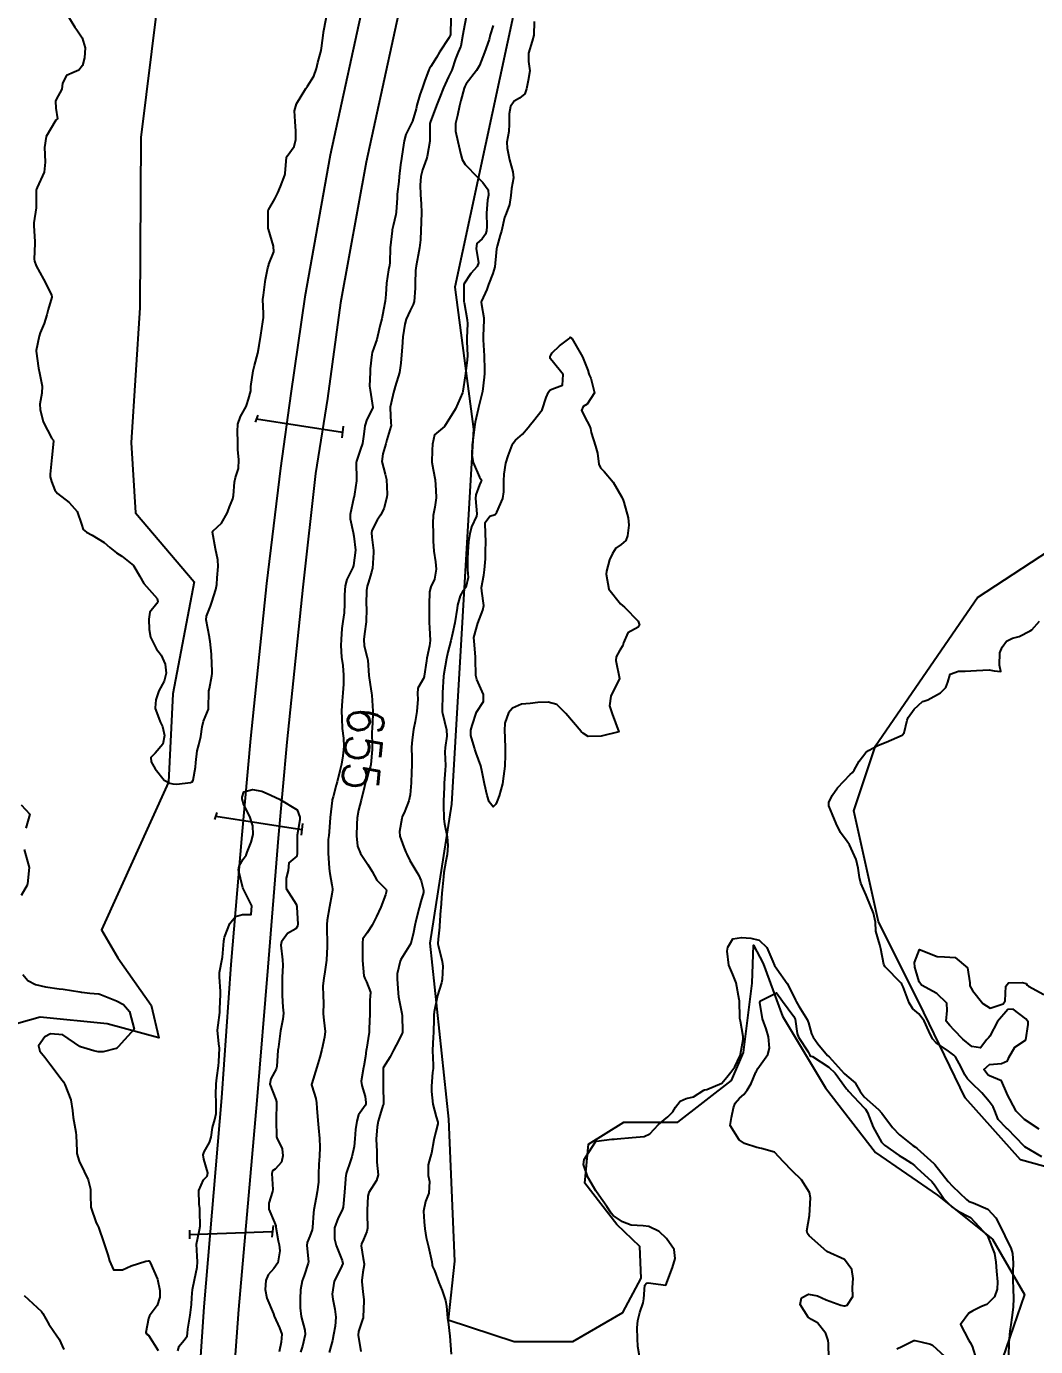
# Model space of a CAD drawing. Header units: metres. Extents: x 292545 to 299085, y 7450245 to 7463078.
# Drawn here: x 296495.3 to 296608.5, y 7460284.2 to 7460432.3 of the extents above; entities that cross this region are included whole.
import ezdxf
from ezdxf.enums import TextEntityAlignment as Align

# ---------------------------------------------------------------- set-up
doc = ezdxf.new("R2010")
doc.units = ezdxf.units.M
for name, color, linetype in [('Cotas', 45, 'Continuous'), ('Curvas de Nivel 1m', 11, 'Continuous'), ('Curvas de Nivel 5m', 15, 'Continuous'), ('Hidrografia', 140, 'Continuous'), ('Linha Férrea', 20, 'Continuous'), ('Pórtico', 62, 'Continuous')]:
    doc.layers.add(name, color=color, linetype=linetype)
doc.styles.add('Style-STANDARD', font='STANDARD.shx')

msp = doc.modelspace()

# ---------------------------------------------------------------- linework, layer by layer
at = {"layer": 'Curvas de Nivel 1m', "flags": 128}
for points, elevation in [([(296499.71, 7460433.89), (296500.74, 7460432.2), (296500.99, 7460431.88), (296501.59, 7460431), (296501.92, 7460429.87), (296501.82, 7460428.75), (296501.63, 7460427.87), (296501.2, 7460427.35), (296500.68, 7460427.15), (296499.8, 7460426.77), (296499.38, 7460425.89), (296499.3, 7460425.25), (296498.64, 7460424.07), (296498.57, 7460423.9), (296498.63, 7460423.09), (296498.81, 7460421.9), (296498.68, 7460421.83), (296498.61, 7460421.77), (296497.54, 7460419.92), (296497.35, 7460418.69), (296497.38, 7460417.92), (296497.44, 7460417.04), (296497.32, 7460415.92), (296496.53, 7460414.22), (296496.44, 7460414.01), (296496.43, 7460413.93), (296496.43, 7460412), (296496.43, 7460411.93), (296496.17, 7460410.24), (296496.16, 7460409.93), (296496.28, 7460408.1), (296496.28, 7460407.93), (296496.18, 7460406.18), (296496.21, 7460405.93), (296496.42, 7460405.41), (296497.24, 7460403.92), (296498.15, 7460402.15), (296498.17, 7460401.91), (296497.75, 7460400.53), (296497.6, 7460399.92), (296497.31, 7460398.95), (296496.86, 7460397.92), (296496.74, 7460397.52), (296496.41, 7460395.93), (296496.4, 7460395.84), (296496.68, 7460393.93), (296496.78, 7460393.42), (296497.08, 7460391.92), (296497.04, 7460391.13), (296496.84, 7460389.92), (296496.85, 7460389.3), (296497.21, 7460387.92), (296498.19, 7460386.06), (296498.26, 7460385.97), (296498.31, 7460385.91), (296498.35, 7460385.75), (296498.16, 7460383.91), (296497.99, 7460382.07), (296497.98, 7460381.91), (296498, 7460381.77), (296498.14, 7460381.22), (296498.49, 7460380.27), (296498.81, 7460379.9), (296500.11, 7460378.88), (296501.02, 7460377.87), (296501.5, 7460376.45), (296501.69, 7460375.86), (296502.07, 7460375.54), (296502.71, 7460375.21), (296504.05, 7460374.38), (296504.69, 7460373.83), (296505.43, 7460373.22), (296506.03, 7460372.87), (296507.34, 7460371.8), (296508.01, 7460370.64), (296508.49, 7460369.79), (296509.98, 7460368.12), (296510.08, 7460367.77), (296509.97, 7460367.54), (296509.18, 7460366.56), (296509.07, 7460365.78), (296509.1, 7460364.62), (296509.24, 7460363.78), (296509.91, 7460362.41), (296510.2, 7460362.06), (296510.44, 7460361.76), (296510.87, 7460360.73), (296510.98, 7460359.75), (296510.79, 7460358.84), (296510.19, 7460357.76), (296509.84, 7460356.76), (296509.77, 7460355.83), (296509.78, 7460355.77), (296509.83, 7460355.57), (296510.34, 7460354.28), (296510.57, 7460353.76), (296510.83, 7460352.73), (296510.62, 7460351.76), (296509.77, 7460350.77), (296509.27, 7460350.28), (296509.31, 7460349.77), (296509.75, 7460348.99), (296510.76, 7460347.75), (296511.4, 7460347.41), (296511.73, 7460347.31), (296512.18, 7460347.28), (296513.73, 7460347.47), (296513.91, 7460347.54), (296514.02, 7460347.72), (296514.29, 7460349.18), (296514.34, 7460349.71), (296514.48, 7460351.01), (296514.65, 7460351.71), (296514.88, 7460352.63), (296515.04, 7460353.71), (296515.17, 7460354.36), (296515.74, 7460355.7), (296515.76, 7460355.78), (296515.79, 7460357.7), (296515.8, 7460357.76), (296515.86, 7460358.03), (296516.14, 7460359.43), (296516.17, 7460359.7), (296516.16, 7460359.97), (296516.1, 7460361.7), (296516.09, 7460361.88), (296515.92, 7460363.29), (296515.86, 7460363.7), (296515.85, 7460363.78), (296515.49, 7460365.7), (296515.53, 7460366.13), (296515.97, 7460367.24), (296516.14, 7460367.7), (296516.58, 7460369.11), (296516.68, 7460369.69), (296516.73, 7460370.41), (296516.83, 7460371.69), (296516.8, 7460372.46), (296516.55, 7460373.68), (296516.2, 7460375.56), (296516.26, 7460375.69), (296517.19, 7460376.57), (296517.83, 7460377.67), (296517.9, 7460377.86), (296518.1, 7460378.38), (296518.48, 7460379.29), (296518.56, 7460379.67), (296518.66, 7460381.14), (296518.79, 7460381.66), (296519.12, 7460382.69), (296519.14, 7460383.66), (296519.03, 7460384.81), (296519.03, 7460385.66), (296519.02, 7460386.85), (296519.05, 7460387.66), (296519.35, 7460388.53), (296519.96, 7460389.65), (296520.04, 7460389.85), (296520.25, 7460390.46), (296520.51, 7460391.4), (296520.51, 7460391.65), (296520.51, 7460391.89), (296520.76, 7460393.64), (296520.89, 7460394.25), (296521.27, 7460395.64), (296521.45, 7460396.5), (296521.61, 7460397.63), (296521.86, 7460399.14), (296521.91, 7460399.63), (296521.9, 7460400.08), (296521.85, 7460401.63), (296521.9, 7460402.11), (296522.11, 7460403.62), (296522.16, 7460403.87), (296522.42, 7460405.2), (296522.5, 7460405.54), (296522.53, 7460405.62), (296523.07, 7460406.99), (296523.05, 7460407.61), (296522.47, 7460409.53), (296522.45, 7460409.62), (296522.44, 7460409.65), (296522.46, 7460411.62), (296522.47, 7460411.65), (296522.49, 7460411.69), (296523.2, 7460412.92), (296523.51, 7460413.61), (296523.82, 7460414.32), (296524.31, 7460415.6), (296524.36, 7460415.79), (296524.51, 7460417.6), (296524.52, 7460417.64), (296524.56, 7460417.71), (296525.37, 7460418.8), (296525.55, 7460419.59), (296525.54, 7460420.52), (296525.46, 7460421.59), (296525.41, 7460422.81), (296525.62, 7460423.59), (296526.66, 7460425.29), (296526.78, 7460425.45), (296526.87, 7460425.57), (296527.55, 7460426.68), (296527.86, 7460427.56), (296528.01, 7460428.24), (296528.38, 7460429.55), (296528.44, 7460429.83), (296528.64, 7460431.55), (296528.66, 7460431.63), (296528.74, 7460431.99), (296529.01, 7460433.55)], 656), ([(296542.95, 7460433.18), (296542.88, 7460431.38), (296542.86, 7460431.25), (296542.73, 7460431.04), (296541.65, 7460429.4), (296541.31, 7460428.8), (296540.69, 7460427.76), (296540.54, 7460427.56), (296540.46, 7460427.41), (296539.98, 7460426.11), (296539.74, 7460425.42), (296539.47, 7460424.61), (296539.13, 7460423.43), (296539.03, 7460423.04), (296538.62, 7460421.65), (296538.56, 7460421.49), (296538.53, 7460421.43), (296537.9, 7460420.13), (296537.7, 7460419.44), (296537.56, 7460418.46), (296537.4, 7460417.44), (296537.27, 7460416.73), (296537.13, 7460415.44), (296537.09, 7460414.89), (296536.93, 7460413.45), (296536.9, 7460413.06), (296536.82, 7460411.45), (296536.77, 7460411.17), (296536.48, 7460409.91), (296536.37, 7460409.45), (296536.35, 7460409.33), (296536.13, 7460407.45), (296536.09, 7460405.79), (296536.06, 7460405.46), (296535.94, 7460404.98), (296535.7, 7460403.47), (296535.65, 7460402.2), (296535.57, 7460401.47), (296535.37, 7460400.47), (296535.19, 7460399.47), (296535.02, 7460398.79), (296534.71, 7460397.48), (296534.64, 7460397.16), (296534.31, 7460396.21), (296534.11, 7460395.68), (296534.06, 7460395.48), (296533.9, 7460393.87), (296533.87, 7460393.48), (296533.82, 7460391.93), (296533.87, 7460391.48), (296534.19, 7460389.53), (296534.17, 7460389.48), (296533.51, 7460388.19), (296533.29, 7460387.49), (296533.16, 7460386.53), (296533.01, 7460385.49), (296532.81, 7460384.86), (296532.34, 7460383.5), (296532.32, 7460383.34), (296532.35, 7460381.5), (296532.34, 7460381.3), (296532.12, 7460379.8), (296532.08, 7460379.53), (296532.08, 7460379.5), (296532.07, 7460379.46), (296531.65, 7460377.51), (296531.64, 7460377.06), (296531.97, 7460375.51), (296532.07, 7460375.11), (296532.25, 7460373.51), (296532.03, 7460371.81), (296531.95, 7460371.58), (296531.91, 7460371.51), (296531.28, 7460370.24), (296531.09, 7460369.52), (296531, 7460368.5), (296531, 7460367.52), (296530.98, 7460366.51), (296530.81, 7460365.52), (296530.71, 7460364.75), (296530.64, 7460363.52), (296530.6, 7460362.84), (296530.68, 7460361.52), (296530.81, 7460360.61), (296530.88, 7460359.52), (296530.88, 7460358.51), (296530.83, 7460357.52), (296530.73, 7460356.64), (296530.67, 7460355.52), (296530.69, 7460354.65), (296530.76, 7460353.52), (296530.89, 7460352.43), (296530.94, 7460351.52), (296530.83, 7460350.46), (296530.66, 7460349.52), (296530.49, 7460348.79), (296530.17, 7460347.53), (296530.08, 7460347.18), (296529.72, 7460345.86), (296529.63, 7460345.53), (296529.62, 7460345.44), (296529.41, 7460343.53), (296529.27, 7460341.94), (296529.23, 7460341.54), (296529.18, 7460341.06), (296529.16, 7460339.54), (296529.3, 7460337.85), (296529.33, 7460337.53), (296529.36, 7460337.28), (296529.6, 7460336), (296529.67, 7460335.53), (296529.67, 7460335.45), (296529.59, 7460334.94), (296529.33, 7460333.53), (296529.06, 7460332.03), (296529.02, 7460331.54), (296529.02, 7460331.02), (296529.06, 7460329.54), (296529.06, 7460329.08), (296528.99, 7460327.54), (296528.8, 7460326.22), (296528.68, 7460325.54), (296528.57, 7460324.65), (296528.6, 7460323.54), (296528.64, 7460322.74), (296528.63, 7460321.54), (296528.67, 7460320.8), (296528.82, 7460319.54), (296528.76, 7460318.9), (296528.45, 7460317.54), (296528.24, 7460316.68), (296527.89, 7460315.55), (296527.33, 7460313.71), (296527.3, 7460313.59), (296527.3, 7460313.56), (296527.33, 7460313.45), (296527.79, 7460312.03), (296527.87, 7460311.55), (296527.91, 7460310.95), (296528.03, 7460309.55), (296528.09, 7460308.73), (296528.2, 7460307.55), (296528.23, 7460306.57), (296528.2, 7460305.55), (296528.13, 7460304.65), (296528.09, 7460303.55), (296528.09, 7460302.66), (296527.95, 7460301.55), (296527.81, 7460300.93), (296527.57, 7460299.56), (296527.53, 7460299.19), (296527.43, 7460297.56), (296527.39, 7460297.3), (296527.13, 7460296.6), (296526.81, 7460295.88), (296526.78, 7460295.56), (296526.95, 7460293.71), (296526.94, 7460293.56), (296526.49, 7460292.16), (296526.25, 7460291.57), (296526.06, 7460290.57), (296526.05, 7460289.57), (296526.05, 7460288.55), (296526.14, 7460287.57), (296526.54, 7460286.03), (296526.58, 7460285.56), (296526.28, 7460284.27), (296526.06, 7460283.57)], 656), ([(296552.3, 7460432.82), (296552.25, 7460431.27), (296552.07, 7460430.61), (296551.63, 7460429.28), (296551.66, 7460428.32), (296551.78, 7460427.27), (296551.62, 7460426.22), (296551.43, 7460425.28), (296551.24, 7460424.7), (296550.65, 7460424.24), (296550.04, 7460423.9), (296549.64, 7460423.3), (296549.47, 7460422.46), (296549.47, 7460421.3), (296549.43, 7460420.48), (296549.23, 7460419.3), (296549.25, 7460418.63), (296549.53, 7460417.3), (296549.89, 7460415.95), (296549.95, 7460415.3), (296549.73, 7460414.1), (296549.65, 7460413.3), (296549.52, 7460412.28), (296549.14, 7460411.3), (296548.96, 7460410.83), (296548.61, 7460409.31), (296548.58, 7460409.2), (296548.47, 7460408.86), (296548.13, 7460407.63), (296548.05, 7460407.32), (296548.03, 7460406.91), (296547.88, 7460405.32), (296547.64, 7460404.54), (296547.17, 7460403.33), (296546.97, 7460402.76), (296546.37, 7460401.46), (296546.34, 7460401.37), (296546.34, 7460401.34), (296546.37, 7460401.07), (296546.62, 7460399.6), (296546.64, 7460399.34), (296546.58, 7460397.58), (296546.57, 7460397.34), (296546.57, 7460397.1), (296546.66, 7460395.33), (296546.73, 7460393.77), (296546.71, 7460393.33), (296546.69, 7460392.92), (296546.49, 7460391.34), (296546.24, 7460390.28), (296546.05, 7460389.53), (296546.01, 7460389.34), (296545.68, 7460387.88), (296545.6, 7460387.35), (296545.43, 7460386.11), (296545.32, 7460385.35), (296545.29, 7460384.23), (296545.44, 7460383.35), (296546.15, 7460381.72), (296546.31, 7460381.5), (296546.38, 7460381.34), (296546.3, 7460381.18), (296546.14, 7460380.87), (296545.74, 7460379.72), (296545.69, 7460379.34), (296545.84, 7460377.6), (296545.8, 7460377.34), (296545.27, 7460376.16), (296545.05, 7460375.35), (296544.93, 7460374.48), (296544.85, 7460373.35), (296544.81, 7460372.57), (296544.82, 7460371.35), (296544.88, 7460370.48), (296544.6, 7460369.35), (296544.33, 7460369.02), (296543.98, 7460368.41), (296543.7, 7460367.36), (296543.64, 7460367.04), (296543.37, 7460365.37), (296543.13, 7460364.17), (296542.94, 7460363.37), (296542.6, 7460362.07), (296542.45, 7460361.38), (296542.14, 7460359.64), (296542.11, 7460359.39), (296541.99, 7460357.52), (296541.99, 7460357.39), (296541.96, 7460355.51), (296541.96, 7460355.39), (296541.99, 7460355.23), (296542.44, 7460353.38), (296542.5, 7460352.68), (296542.29, 7460351.38), (296542.27, 7460350.89), (296542.33, 7460349.38), (296542.3, 7460348.84), (296542.19, 7460347.39), (296542.17, 7460346.94), (296542.13, 7460345.39), (296542.13, 7460344.96), (296542.14, 7460343.39), (296542.22, 7460342.85), (296542.53, 7460341.38), (296542.61, 7460340.42), (296542.52, 7460339.38), (296542.36, 7460338.65), (296542.14, 7460337.38), (296542.1, 7460336.89), (296541.97, 7460335.39), (296541.93, 7460335.04), (296541.8, 7460333.39), (296541.79, 7460333.16), (296541.67, 7460331.39), (296541.67, 7460331.26), (296541.53, 7460329.91), (296541.49, 7460329.42), (296541.49, 7460329.39), (296541.52, 7460329.23), (296541.97, 7460327.39), (296542.02, 7460326.86), (296541.95, 7460325.39), (296541.87, 7460324.99), (296541.45, 7460323.59), (296541.41, 7460323.39), (296541.07, 7460321.76), (296541.04, 7460321.4), (296541.04, 7460321.02), (296541, 7460319.4), (296540.95, 7460318.95), (296540.88, 7460317.4), (296540.97, 7460315.78), (296540.95, 7460315.4), (296540.88, 7460314.93), (296540.76, 7460313.4), (296540.75, 7460312.83), (296540.9, 7460311.4), (296541.29, 7460309.96), (296541.48, 7460309.39), (296541.49, 7460309.18), (296541.27, 7460308.34), (296541.03, 7460307.39), (296540.75, 7460305.89), (296540.63, 7460305.4), (296540.41, 7460304.58), (296540.38, 7460303.4), (296540.53, 7460302.72), (296540.46, 7460301.4), (296540.1, 7460300.48), (296539.85, 7460299.41), (296539.94, 7460298.2), (296540.03, 7460297.41), (296540.17, 7460296.44), (296540.42, 7460295.4), (296540.8, 7460293.7), (296540.84, 7460293.39), (296540.89, 7460293.19), (296541.09, 7460292.74), (296541.59, 7460291.38), (296541.96, 7460290.48), (296542.35, 7460289.38), (296542.44, 7460288.78), (296542.57, 7460287.38), (296542.63, 7460286.99), (296542.83, 7460285.37), (296542.97, 7460283.37)], 653), ([(296547.67, 7460432.39), (296547.33, 7460431.32), (296547.23, 7460430.82), (296546.71, 7460429.33), (296546.15, 7460427.88), (296545.83, 7460427.34), (296544.67, 7460425.83), (296544.5, 7460425.52), (296544.44, 7460425.36), (296544.05, 7460423.96), (296543.92, 7460423.37), (296543.7, 7460422.29), (296543.47, 7460421.37), (296543.47, 7460420.51), (296543.71, 7460419.37), (296544.04, 7460417.89), (296544.2, 7460417.36), (296544.56, 7460416.77), (296545.91, 7460415.35), (296546.54, 7460414.78), (296547.13, 7460413.93), (296547.16, 7460413.33), (296547.04, 7460412.8), (296546.92, 7460411.33), (296546.97, 7460409.83), (296546.94, 7460409.33), (296546.83, 7460408.97), (296546.46, 7460408.44), (296545.86, 7460407.94), (296545.77, 7460407.35), (296546.03, 7460405.74), (296545.9, 7460405.35), (296545.19, 7460404.57), (296544.4, 7460403.36), (296544.41, 7460401.36), (296544.42, 7460401.31), (296544.76, 7460399.36), (296544.79, 7460398.92), (296544.74, 7460397.36), (296544.74, 7460396.94), (296544.79, 7460395.36), (296544.78, 7460394.87), (296544.59, 7460393.36), (296544.55, 7460393.09), (296544.28, 7460391.36), (296544.27, 7460391.34), (296544.25, 7460391.19), (296543.46, 7460389.37), (296542.21, 7460387.39), (296541.12, 7460386.48), (296540.89, 7460385.4), (296540.83, 7460384.75), (296540.82, 7460383.4), (296540.96, 7460382.59), (296541.17, 7460381.4), (296541.27, 7460380.25), (296541.29, 7460379.4), (296541.14, 7460378.36), (296540.97, 7460377.4), (296540.92, 7460376.56), (296540.94, 7460375.4), (296540.94, 7460374.52), (296541.01, 7460373.4), (296541.21, 7460372.22), (296541.29, 7460371.4), (296541.12, 7460370.28), (296540.7, 7460369.4), (296540.53, 7460368.86), (296540.5, 7460367.4), (296540.5, 7460366.87), (296540.51, 7460365.4), (296540.53, 7460364.81), (296540.6, 7460363.4), (296540.54, 7460362.78), (296540.25, 7460361.41), (296540.2, 7460361.11), (296539.95, 7460359.41), (296539.94, 7460359.35), (296539.88, 7460359.13), (296539.22, 7460358.06), (296539.21, 7460357.42), (296539.24, 7460356.81), (296539.11, 7460355.42), (296538.92, 7460354.32), (296538.76, 7460353.43), (296538.6, 7460352.24), (296538.54, 7460351.43), (296538.55, 7460350.21), (296538.57, 7460349.43), (296538.54, 7460348.64), (296538.48, 7460347.43), (296538.36, 7460346.07), (296538.21, 7460345.43), (296537.7, 7460344.08), (296537.49, 7460343.64), (296537.42, 7460343.44), (296537.16, 7460341.96), (296537.2, 7460341.44), (296537.65, 7460340.23), (296537.88, 7460339.67), (296537.98, 7460339.43), (296538.34, 7460338.72), (296539.11, 7460337.42), (296539.3, 7460337.11), (296539.6, 7460336.44), (296539.88, 7460335.41), (296539.88, 7460335.12), (296539.58, 7460334.14), (296539.37, 7460333.41), (296539.01, 7460331.96), (296538.88, 7460331.42), (296538.75, 7460330.64), (296538.43, 7460329.43), (296537.51, 7460327.9), (296537.31, 7460327.63), (296537.24, 7460327.44), (296536.92, 7460326.01), (296536.9, 7460325.45), (296537.04, 7460323.86), (296537.08, 7460323.44), (296537.42, 7460321.56), (296537.45, 7460321.44), (296537.46, 7460321.41), (296537.5, 7460319.44), (296537.49, 7460319.36), (296537.4, 7460319.17), (296536.82, 7460318.01), (296536.52, 7460317.45), (296536.12, 7460316.71), (296535.35, 7460315.46), (296535.33, 7460313.46), (296535.38, 7460311.46), (296535.37, 7460311.4), (296535.31, 7460311.26), (296534.89, 7460309.86), (296534.79, 7460309.47), (296534.67, 7460308.86), (296534.57, 7460307.47), (296534.63, 7460306.08), (296534.64, 7460305.47), (296534.65, 7460304.89), (296534.77, 7460303.47), (296534.58, 7460302.84), (296533.75, 7460301.48), (296533.61, 7460301.06), (296533.53, 7460299.49), (296533.55, 7460299.1), (296533.57, 7460297.49), (296533.52, 7460297.11), (296533.13, 7460296.23), (296532.9, 7460295.72), (296532.88, 7460295.49), (296533.1, 7460294.1), (296533.22, 7460293.49), (296533.22, 7460293.36), (296533.08, 7460292.55), (296532.95, 7460291.62), (296532.94, 7460291.49), (296533.06, 7460290.35), (296533.18, 7460289.49), (296533.18, 7460289.35), (296533.1, 7460287.49), (296533.09, 7460287.42), (296533.02, 7460287.25), (296532.59, 7460285.91), (296532.55, 7460285.49), (296532.82, 7460283.65)], 654), ([(296609.24, 7460305.47), (296607.34, 7460306.61), (296607.25, 7460306.68), (296605.38, 7460308.63), (296605.28, 7460308.71), (296604.34, 7460309.69), (296603.96, 7460310.65), (296603.77, 7460311.11), (296603.32, 7460311.7), (296602.49, 7460312.67), (296601.34, 7460313.79), (296600.88, 7460314.22), (296600.6, 7460314.69), (296600.2, 7460315.53), (296599.54, 7460316.71), (296599.38, 7460316.9), (296598.75, 7460317.35), (296597.4, 7460318.27), (296596.96, 7460318.73), (296596.56, 7460319.58), (296596.02, 7460320.74), (296595.43, 7460321.51), (296594.75, 7460322.08), (296594.35, 7460322.77), (296593.69, 7460324.56), (296593.58, 7460324.78), (296593.55, 7460324.85), (296593.47, 7460324.95), (296591.67, 7460326.8), (296591.5, 7460327.06), (296591.19, 7460328.8), (296591.05, 7460329.28), (296590.63, 7460330.81), (296590.56, 7460331.8), (296590.36, 7460332.81), (296589.59, 7460334.66), (296589.52, 7460334.82), (296588.94, 7460336.17), (296588.79, 7460336.83), (296588.64, 7460337.85), (296588.39, 7460338.84), (296587.66, 7460340.48), (296587.41, 7460340.84), (296586.66, 7460341.85), (296586.16, 7460342.86), (296585.7, 7460343.97), (296585.36, 7460344.87), (296585.35, 7460345.24), (296585.72, 7460346.01), (296586.33, 7460346.86), (296587.75, 7460348.38), (296587.99, 7460348.6), (296588.18, 7460348.84), (296588.73, 7460349.87), (296589.51, 7460350.82), (296589.65, 7460350.95), (296589.79, 7460351.06), (296590.93, 7460351.67), (296591.79, 7460352), (296593.57, 7460352.77), (296593.81, 7460353.05), (296594.12, 7460354.47), (296594.23, 7460354.77), (296594.92, 7460355.68), (296595.85, 7460356.54), (296595.99, 7460356.61), (296596.45, 7460356.74), (296597.86, 7460357.53), (296598.47, 7460358.11), (296598.68, 7460358.71), (296598.97, 7460359.63), (296599.89, 7460359.95), (296600.64, 7460359.94), (296601.89, 7460360.02), (296603.33, 7460360.1), (296603.89, 7460359.98), (296604.62, 7460359.91), (296604.47, 7460360.64), (296604.54, 7460362.02), (296604.78, 7460362.64), (296605.26, 7460363.31), (296605.93, 7460363.65), (296606.7, 7460363.86), (296607.94, 7460364.47), (296608.12, 7460364.61), (296608.98, 7460365.57)], 653), ([(296512.31, 7460283.74), (296512.45, 7460284.27), (296512.99, 7460284.88), (296513.34, 7460285.38), (296513.4, 7460285.72), (296513.44, 7460286.15), (296513.68, 7460287.72), (296513.83, 7460288.93), (296513.87, 7460289.72), (296513.97, 7460290.62), (296514.19, 7460291.71), (296514.48, 7460293.1), (296514.52, 7460293.71), (296514.46, 7460294.35), (296514.42, 7460295.71), (296514.73, 7460297.3), (296514.8, 7460297.71), (296514.79, 7460299.34), (296514.77, 7460299.71), (296514.71, 7460300.17), (296514.68, 7460301.71), (296515.2, 7460302.9), (296515.58, 7460303.32), (296515.68, 7460303.7), (296515.24, 7460305.22), (296515.16, 7460305.7), (296515.25, 7460306.05), (296515.87, 7460307.08), (296516.03, 7460307.69), (296516.18, 7460308.79), (296516.46, 7460309.69), (296516.62, 7460310.36), (296516.6, 7460311.69), (296516.56, 7460312.45), (296516.6, 7460313.69), (296516.68, 7460314.35), (296516.87, 7460315.68), (296516.92, 7460316.13), (296516.98, 7460317.68), (296516.92, 7460318.15), (296516.74, 7460319.69), (296516.83, 7460320.27), (296517.01, 7460321.68), (296517.02, 7460322.1), (296517.1, 7460323.68), (296517.1, 7460324.04), (296516.99, 7460325.68), (296517, 7460326.17), (296517.27, 7460327.68), (296517.31, 7460327.88), (296517.47, 7460329.68), (296517.47, 7460329.73), (296517.53, 7460330.13), (296518.14, 7460331.67), (296518.77, 7460332.44), (296519.56, 7460332.68), (296520.52, 7460332.68), (296520.6, 7460333.64), (296519.59, 7460335.65), (296519.1, 7460337.66), (296519.19, 7460338.1), (296519.64, 7460338.88), (296519.97, 7460339.31), (296520.1, 7460339.65), (296520.53, 7460340.76), (296520.77, 7460341.64), (296520.71, 7460342.61), (296520.37, 7460343.64), (296519.71, 7460344.95), (296519.52, 7460345.65), (296519.53, 7460345.84), (296519.72, 7460346.41), (296520.67, 7460346.7), (296521.72, 7460346.49), (296522.34, 7460346.24), (296523.71, 7460345.6), (296525.7, 7460344.39), (296525.98, 7460343.58), (296525.98, 7460343.29), (296525.71, 7460341.58), (296525.7, 7460341.54), (296525.68, 7460339.58), (296525.68, 7460339.54), (296525.64, 7460339.22), (296524.76, 7460338.46), (296524.7, 7460337.59), (296524.47, 7460336.74), (296524.45, 7460335.59), (296525.58, 7460333.83), (296525.65, 7460333.58), (296525.66, 7460333.49), (296525.77, 7460331.58), (296525.75, 7460331.37), (296525.54, 7460331.06), (296524.6, 7460330.52), (296523.92, 7460329.6), (296523.87, 7460329.24), (296524.04, 7460327.59), (296524.09, 7460327), (296524.02, 7460325.59), (296524, 7460325.07), (296524.02, 7460323.59), (296524.1, 7460322.26), (296524.15, 7460321.6), (296524.09, 7460320.93), (296523.84, 7460319.6), (296523.6, 7460317.82), (296523.56, 7460317.61), (296523.54, 7460317.45), (296523.4, 7460315.61), (296523.35, 7460315.31), (296522.74, 7460314.22), (296522.62, 7460313.62), (296523.32, 7460311.92), (296523.36, 7460311.65), (296523.36, 7460311.61), (296523.36, 7460311.56), (296523.35, 7460309.61), (296523.39, 7460307.73), (296523.43, 7460307.61), (296524.02, 7460306.37), (296524.09, 7460305.6), (296523.94, 7460304.9), (296523.22, 7460304.09), (296522.92, 7460303.91), (296522.86, 7460303.61), (296522.98, 7460301.83), (296522.94, 7460301.61), (296522.5, 7460300.29), (296522.51, 7460299.62), (296523.15, 7460298.11), (296523.29, 7460297.75), (296523.32, 7460297.61), (296523.57, 7460296.05), (296523.67, 7460295.6), (296523.76, 7460294.95), (296523.51, 7460293.6), (296523.09, 7460292.98), (296522.44, 7460292.25), (296522.17, 7460291.62), (296522.09, 7460290.6), (296522.29, 7460289.62), (296523.03, 7460287.86), (296523.13, 7460287.61), (296523.73, 7460286.32), (296523.98, 7460285.6), (296523.9, 7460284.69), (296523.67, 7460283.6)], 657), ([(296494.72, 7460344.96), (296495.69, 7460343.93), (296495.26, 7460342.35)], 657), ([(296495.05, 7460339.95), (296495.62, 7460337.94), (296495.45, 7460336.09), (296495.4, 7460335.94), (296494.75, 7460334.78)], 657), ([(296564.11, 7460283.12), (296563.9, 7460284.21), (296563.86, 7460285.12), (296563.84, 7460286.3), (296563.92, 7460287.12), (296564.14, 7460288.01), (296564.53, 7460289.12), (296564.6, 7460289.56), (296564.7, 7460291.11), (296564.87, 7460291.32), (296565.08, 7460291.35), (296567.07, 7460291.09), (296567.8, 7460293.08), (296568.11, 7460294.08), (296568, 7460295.08), (296567.13, 7460296.34), (296566.3, 7460297.1), (296565.15, 7460297.66), (296564.53, 7460297.73), (296563.15, 7460297.83), (296562.2, 7460298.19), (296561.16, 7460298.9), (296560.93, 7460299.16), (296560.42, 7460299.92), (296559.54, 7460301.18), (296559.2, 7460301.66), (296558.29, 7460303.19), (296557.8, 7460304.62), (296557.88, 7460305.19), (296558.43, 7460306), (296559.16, 7460307.18), (296559.21, 7460307.24), (296559.26, 7460307.26), (296560.98, 7460307.45), (296561.27, 7460307.46), (296561.6, 7460307.49), (296563.27, 7460307.67), (296564.62, 7460307.76), (296565.27, 7460308.08), (296566.24, 7460309.1), (296567.29, 7460309.99), (296567.85, 7460310.52), (296568.15, 7460311.07), (296568.66, 7460311.72), (296569.32, 7460312.02), (296570.15, 7460312.22), (296571.33, 7460312.97), (296571.38, 7460312.99), (296571.67, 7460313.03), (296573.34, 7460313.74), (296573.91, 7460314.44), (296574.35, 7460315), (296574.78, 7460315.57), (296575.37, 7460316.78), (296575.43, 7460316.93), (296575.44, 7460316.99), (296575.73, 7460318.66), (296575.73, 7460318.99), (296575.42, 7460320.72), (296575.36, 7460320.99), (296575.35, 7460321.06), (296575.31, 7460322.99), (296575.29, 7460323.15), (296574.95, 7460325), (296574.56, 7460325.92), (296574.13, 7460327), (296573.95, 7460328.57), (296574.02, 7460329.01), (296574.59, 7460329.94), (296575.53, 7460330.08), (296576.58, 7460330.02), (296577.53, 7460329.78), (296578.4, 7460328.95), (296579.07, 7460327.38), (296579.24, 7460326.94), (296579.49, 7460326.58), (296580.68, 7460324.93), (296581.46, 7460323.38), (296581.61, 7460323.07), (296581.68, 7460322.92), (296581.97, 7460322.39), (296582.9, 7460320.9), (296583.06, 7460320.53), (296583.41, 7460319.28), (296583.58, 7460318.89), (296584.12, 7460318.15), (296585.21, 7460316.87), (296585.37, 7460316.69), (296587.05, 7460314.85), (296587.35, 7460314.57), (296588.29, 7460313.78), (296588.85, 7460312.83), (296589.32, 7460312.21), (296590.92, 7460310.8), (296591.3, 7460310.39), (296592.48, 7460308.79), (296593.27, 7460307.94), (296594.76, 7460306.76), (296595.06, 7460306.56), (296595.25, 7460306.43), (296597.12, 7460304.73), (296597.23, 7460304.61), (296598.74, 7460302.71), (296599.2, 7460302.18), (296600.78, 7460300.69), (296601.01, 7460300.52), (296601.18, 7460300.43), (296601.54, 7460300.31), (296603.17, 7460299.6), (296604.08, 7460298.65), (296605.05, 7460296.74), (296605.09, 7460296.64), (296605.14, 7460296.52), (296605.77, 7460295.28), (296605.96, 7460294.63), (296606.03, 7460293.55), (296606, 7460292.63), (296606, 7460291.7), (296606.04, 7460290.63), (296606.06, 7460289.64), (296606.02, 7460288.63), (296605.89, 7460287.48), (296605.77, 7460286.63), (296605.66, 7460285.98), (296605.52, 7460284.63), (296605.48, 7460283.13)], 653), ([(296608.93, 7460308.59), (296607.29, 7460309.67), (296606.34, 7460310.62), (296605.32, 7460312.58), (296605.31, 7460312.61), (296605.3, 7460312.63), (296604.72, 7460314.01), (296603.35, 7460314.57), (296603.2, 7460314.66), (296602.74, 7460315.28), (296603.36, 7460315.86), (296604.7, 7460315.97), (296605.37, 7460316.24), (296605.49, 7460316.51), (296605.53, 7460316.63), (296606.22, 7460317.8), (296607.4, 7460318.56), (296607.43, 7460318.58), (296607.45, 7460318.61), (296607.71, 7460320.31), (296607.7, 7460320.61), (296607.43, 7460320.97), (296606.03, 7460322.03), (296605.44, 7460322), (296604.26, 7460320.65), (296603.41, 7460319.03), (296603.25, 7460318.82), (296603.07, 7460318.66), (296602.36, 7460317.7), (296601.39, 7460317.85), (296600.38, 7460318.69), (296599.41, 7460319.7), (296598.91, 7460320.2), (296598.49, 7460320.71), (296598.61, 7460321.89), (296598.57, 7460322.71), (296597.46, 7460323.79), (296595.73, 7460324.75), (296595.48, 7460325.12), (296595.12, 7460326.38), (296595, 7460326.76), (296594.96, 7460327.3), (296595.52, 7460328.75), (296597.51, 7460327.94), (296598.3, 7460327.93), (296599.51, 7460327.83), (296600.88, 7460326.69), (296601.16, 7460325), (296601.15, 7460324.68), (296601.46, 7460324.14), (296602.6, 7460322.67), (296603.44, 7460322.16), (296604.89, 7460322.64), (296605.11, 7460322.97), (296605.21, 7460324.63), (296605.48, 7460325.01), (296607.05, 7460325.05), (296607.48, 7460324.93), (296607.61, 7460324.75), (296607.74, 7460324.61), (296609.46, 7460323.71)], 654), ([(296494.91, 7460325.95), (296495.47, 7460325.28), (296496.34, 7460324.8), (296497.46, 7460324.54), (296499.01, 7460324.34), (296499.46, 7460324.28), (296501.33, 7460323.99), (296501.45, 7460323.96), (296501.53, 7460323.95), (296502.45, 7460323.86), (296503.39, 7460323.78), (296503.45, 7460323.76), (296503.56, 7460323.73), (296505.44, 7460322.98), (296506.21, 7460322.58), (296506.87, 7460321.8), (296507.4, 7460319.79), (296505.6, 7460317.82), (296505.5, 7460317.7), (296505.38, 7460317.62), (296503.93, 7460317.28), (296503.38, 7460317.28), (296502.9, 7460317.37), (296501.38, 7460317.83), (296501.3, 7460317.87), (296499.4, 7460319.16), (296498.03, 7460319.27), (296497.39, 7460318.93), (296496.67, 7460317.92), (296496.81, 7460317.35), (296497.37, 7460316.66), (296497.95, 7460315.9), (296499.34, 7460314.09), (296499.47, 7460313.89), (296499.62, 7460313.6), (296500.31, 7460311.88), (296500.5, 7460310.67), (296500.56, 7460309.88), (296500.87, 7460308.27), (296500.92, 7460307.87), (296500.96, 7460306.16), (296500.98, 7460305.87), (296501.23, 7460305.01), (296501.8, 7460303.86), (296502.24, 7460302.89), (296502.51, 7460301.85), (296502.51, 7460301.17), (296502.54, 7460299.85), (296503.15, 7460298.1), (296503.28, 7460297.84), (296503.4, 7460297.58), (296503.99, 7460295.83), (296504.44, 7460294.49), (296504.65, 7460293.82), (296505.08, 7460292.82), (296506.1, 7460292.8), (296507.09, 7460293.25), (296508.7, 7460293.78), (296509.03, 7460293.84), (296509.09, 7460293.82), (296509.14, 7460293.77), (296509.21, 7460293.65), (296510.01, 7460291.76), (296510.3, 7460290.51), (296510.3, 7460289.76), (296509.99, 7460288.81), (296509.19, 7460287.77), (296509.12, 7460287.67), (296509.02, 7460287.35), (296508.71, 7460285.77), (296508.84, 7460285.61), (296509, 7460285.47), (296510.11, 7460283.76)], 657), ([(296585.35, 7460282.87), (296585.29, 7460284.56), (296585.28, 7460284.87), (296585.01, 7460285.68), (296584.07, 7460286.88), (296583.4, 7460287.26), (296583.03, 7460287.5), (296582.11, 7460288.91), (296582.29, 7460289.67), (296583.06, 7460290.07), (296584.06, 7460289.89), (296585.05, 7460289.45), (296586.7, 7460288.85), (296587.04, 7460288.77), (296587.13, 7460288.77), (296587.41, 7460288.85), (296588.05, 7460289.84), (296588, 7460290.84), (296588.07, 7460291.85), (296587.93, 7460292.84), (296587.1, 7460293.98), (296585.11, 7460294.87), (296583.14, 7460296.62), (296582.93, 7460296.9), (296582.88, 7460297.17), (296583.16, 7460298.9), (296583.3, 7460300.9), (296583.19, 7460301.5), (296582.27, 7460302.91), (296581.22, 7460303.92), (296580.25, 7460304.93), (296579.25, 7460306.02), (296577.79, 7460306.43), (296577.26, 7460306.52), (296575.87, 7460306.98), (296575.27, 7460307.38), (296574.26, 7460309), (296574.41, 7460309.88), (296574.64, 7460311), (296574.82, 7460311.49), (296575.32, 7460312.05), (296575.82, 7460312.49), (296576.17, 7460312.98), (296576.61, 7460313.71), (296577.17, 7460314.97), (296577.22, 7460315.11), (296577.36, 7460315.4), (296578.48, 7460316.95), (296578.67, 7460317.66), (296578.56, 7460318.95), (296578.32, 7460319.86), (296577.91, 7460320.96), (296577.61, 7460322.81), (296577.66, 7460322.97), (296579.46, 7460323.89), (296580.14, 7460322.93), (296581.43, 7460321.21), (296581.57, 7460320.92), (296581.8, 7460319.31), (296581.94, 7460318.91), (296583.02, 7460317.25), (296583.21, 7460316.89), (296583.27, 7460316.79), (296583.37, 7460316.79), (296583.51, 7460316.75), (296585.36, 7460315.56), (296586.05, 7460314.86), (296587.34, 7460313.13), (296587.46, 7460312.97), (296587.56, 7460312.85), (296589.31, 7460311), (296589.46, 7460310.82), (296589.67, 7460310.45), (296590.31, 7460308.81), (296591.26, 7460307.12), (296591.57, 7460306.8), (296593.24, 7460305.64), (296593.78, 7460305.31), (296594.63, 7460304.76), (296594.97, 7460304.5), (296595.23, 7460304.27), (296596.91, 7460302.73), (296597.21, 7460302.34), (296598.27, 7460300.72), (296599.17, 7460299.85), (296599.86, 7460299.39), (296601.16, 7460298.72), (296601.23, 7460298.68), (296602.66, 7460297.15), (296603.11, 7460296.66), (296603.14, 7460296.62), (296603.91, 7460294.65), (296604.09, 7460293.67), (296604.17, 7460292.65), (296604.26, 7460291.46), (296604.23, 7460290.65), (296603.93, 7460289.77), (296603.05, 7460288.94), (296602.86, 7460288.85), (296602.38, 7460288.67), (296601.49, 7460288.22), (296601.04, 7460287.95), (296600.1, 7460286.69), (296601, 7460284.96), (296601.2, 7460284.68), (296601.42, 7460284.24), (296601.92, 7460282.67)], 654), ([(296495.05, 7460289.94), (296497.03, 7460288.13), (296497.17, 7460287.92), (296497.83, 7460286.73), (296498.38, 7460285.9), (296498.65, 7460285.54), (296498.99, 7460285.04), (296499.53, 7460283.88)], 658)]:
    msp.add_lwpolyline(points, dxfattribs=dict(at, elevation=elevation))
at = {"layer": 'Curvas de Nivel 1m', "elevation": 653, "flags": 128}
msp.add_lwpolyline([(296556.47, 7460397.35), (296556.53, 7460397.22), (296556.85, 7460396.69), (296557.72, 7460395.21), (296558.29, 7460393.73), (296558.4, 7460393.32), (296558.45, 7460393.2), (296558.65, 7460392.82), (296559.04, 7460391.19), (296558.24, 7460389.9), (296557.79, 7460389.65), (296557.59, 7460389.21), (296558.22, 7460387.96), (296558.49, 7460387.47), (296558.59, 7460387.19), (296558.68, 7460386.72), (296559.17, 7460385.19), (296559.4, 7460384.41), (296559.55, 7460383.18), (296559.73, 7460382.75), (296560.15, 7460382.35), (296561.13, 7460381.16), (296562.12, 7460379.49), (296562.27, 7460379.15), (296562.36, 7460378.9), (296562.84, 7460377.14), (296562.89, 7460376.33), (296562.75, 7460375.14), (296562.58, 7460374.62), (296562.05, 7460374.18), (296561.46, 7460373.75), (296561.06, 7460373.16), (296560.75, 7460372.45), (296560.39, 7460371.17), (296560.35, 7460370.83), (296560.65, 7460369.16), (296561.98, 7460367.5), (296562.41, 7460367.15), (296563.95, 7460365.57), (296564.1, 7460365.13), (296563.94, 7460364.88), (296562.81, 7460364.27), (296562.31, 7460363.15), (296562.22, 7460362.85), (296561.91, 7460362.31), (296561.49, 7460361.57), (296561.43, 7460361.15), (296561.87, 7460359.15), (296560.88, 7460357.16), (296560.74, 7460356.06), (296561.03, 7460355.16), (296561.8, 7460353.15), (296559.8, 7460352.68), (296558.36, 7460352.63), (296557.8, 7460352.97), (296557.57, 7460353.2), (296555.83, 7460355.22), (296554.83, 7460356.22), (296553.85, 7460356.48), (296552.68, 7460356.43), (296551.84, 7460356.34), (296550.86, 7460356.27), (296549.84, 7460355.81), (296549.42, 7460355.3), (296548.98, 7460354.13), (296548.96, 7460353.3), (296549, 7460352.5), (296549.03, 7460351.3), (296549.04, 7460350.57), (296548.99, 7460349.3), (296548.86, 7460348.19), (296548.73, 7460347.31), (296548.37, 7460345.96), (296548.1, 7460345.31), (296547.99, 7460345.04), (296547.7, 7460344.73), (296547.24, 7460345.32), (296547.02, 7460346.02), (296546.71, 7460347.33), (296546.46, 7460348.63), (296546.31, 7460349.33), (296545.78, 7460350.75), (296545.64, 7460351.2), (296545.6, 7460351.34), (296545.18, 7460352.73), (296545.19, 7460353.35), (296545.31, 7460353.85), (296545.83, 7460355.34), (296546.61, 7460356.56), (296546.59, 7460357.33), (296545.87, 7460359.01), (296545.77, 7460359.34), (296545.75, 7460359.47), (296545.7, 7460361.34), (296545.69, 7460361.55), (296545.54, 7460363.34), (296545.53, 7460363.74), (296545.95, 7460365.34), (296546.51, 7460366.79), (296546.62, 7460367.33), (296546.41, 7460368.92), (296546.39, 7460369.34), (296546.62, 7460370.73), (296546.7, 7460371.33), (296546.81, 7460372.56), (296546.84, 7460373.33), (296546.87, 7460374.52), (296546.83, 7460375.33), (296546.8, 7460376.62), (296547.32, 7460377.33), (296547.89, 7460377.53), (296548.1, 7460377.78), (296548.76, 7460379.31), (296548.89, 7460380.07), (296548.87, 7460381.31), (296548.91, 7460382.07), (296549.12, 7460383.3), (296549.37, 7460384.1), (296549.82, 7460385.29), (296549.94, 7460385.54), (296550.19, 7460385.87), (296550.96, 7460386.53), (296551.61, 7460387.28), (296551.87, 7460387.62), (296552.22, 7460388.05), (296553.18, 7460389.26), (296553.64, 7460390.65), (296553.89, 7460391.25), (296554.04, 7460391.46), (296554.26, 7460391.57), (296555.45, 7460392.04), (296555.54, 7460393.23), (296554.3, 7460394.75), (296554.09, 7460395.03), (296554.09, 7460395.24), (296554.15, 7460395.4), (296554.31, 7460395.65), (296555.11, 7460396.44), (296556.16, 7460397.22), (296556.25, 7460397.31), (296556.33, 7460397.4)], close=True, dxfattribs=at)
at = {"layer": 'Curvas de Nivel 5m', "elevation": 655, "flags": 128}
for points in [[(296544.65, 7460433.36), (296544.34, 7460431.76), (296544.29, 7460431.36), (296544.04, 7460430.05), (296543.77, 7460429.37), (296543.46, 7460428.62), (296543.03, 7460427.38), (296542.93, 7460427.13), (296542.68, 7460426.61), (296542.12, 7460425.39), (296541.7, 7460424.34), (296541.33, 7460423.4), (296540.61, 7460421.48), (296540.6, 7460421.43), (296540.59, 7460421.41), (296540.57, 7460419.44), (296540.57, 7460419.41), (296540.29, 7460417.69), (296540.22, 7460417.41), (296539.77, 7460416.2), (296539.57, 7460415.42), (296539.5, 7460414.46), (296539.53, 7460413.42), (296539.59, 7460412.33), (296539.63, 7460411.42), (296539.61, 7460410.29), (296539.56, 7460409.42), (296539.53, 7460408.35), (296539.42, 7460407.42), (296539.26, 7460406.6), (296539.03, 7460405.42), (296538.96, 7460404.88), (296538.93, 7460403.42), (296538.92, 7460402.9), (296538.81, 7460401.43), (296538.72, 7460401.08), (296538.36, 7460400.42), (296537.94, 7460399.44), (296537.78, 7460398.87), (296537.56, 7460397.44), (296537.46, 7460396.3), (296537.39, 7460395.44), (296537.34, 7460394.49), (296537.16, 7460393.45), (296536.7, 7460391.88), (296536.56, 7460391.46), (296536.5, 7460391.22), (296536.24, 7460390.07), (296536.14, 7460389.56), (296536.14, 7460389.46), (296536.22, 7460387.86), (296536.23, 7460387.48), (296536.24, 7460387.46), (296536.23, 7460387.44), (296536.21, 7460387.38), (296535.74, 7460385.91), (296535.63, 7460385.47), (296535.31, 7460384.33), (296535.21, 7460383.47), (296535.55, 7460382.06), (296535.7, 7460381.46), (296535.79, 7460379.79), (296535.77, 7460379.46), (296535.42, 7460378.15), (296535.05, 7460377.47), (296534.66, 7460376.9), (296534.08, 7460375.72), (296534.03, 7460375.48), (296534.07, 7460374.97), (296534.27, 7460373.48), (296534.27, 7460373.25), (296534.13, 7460371.48), (296534.11, 7460371.39), (296534.02, 7460371.05), (296533.65, 7460369.84), (296533.56, 7460369.49), (296533.49, 7460368.99), (296533.45, 7460367.49), (296533.46, 7460366.98), (296533.45, 7460365.49), (296533.26, 7460364.16), (296533.18, 7460363.49), (296533.2, 7460362.78), (296533.56, 7460361.49), (296533.62, 7460361.2), (296533.75, 7460359.48), (296533.87, 7460358.46), (296534.05, 7460357.48), (296534.08, 7460357.25), (296534.2, 7460355.48), (296534.19, 7460355.11), (296534.1, 7460353.48), (296534.09, 7460353.19), (296534.1, 7460351.48), (296534.1, 7460351.16), (296533.97, 7460349.48), (296533.93, 7460349.31), (296533.75, 7460348.77), (296533.46, 7460347.77), (296533.38, 7460347.49), (296533.25, 7460347.01), (296532.87, 7460345.49), (296532.58, 7460344.37), (296532.42, 7460343.5), (296532.38, 7460342.8), (296532.36, 7460341.5), (296532.48, 7460340.32), (296532.8, 7460339.49), (296533.62, 7460338.29), (296534.1, 7460337.48), (296534.62, 7460336.5), (296535.59, 7460335.54), (296535.67, 7460335.46), (296535.72, 7460335.33), (296535.59, 7460334.87), (296535.08, 7460333.47), (296534.6, 7460332.43), (296534.1, 7460331.48), (296533.53, 7460330.62), (296533.07, 7460329.95), (296533.01, 7460329.5), (296533.03, 7460327.97), (296533.02, 7460327.49), (296533.17, 7460325.8), (296533.27, 7460325.49), (296533.47, 7460325.13), (296533.91, 7460323.94), (296533.87, 7460323.48), (296533.83, 7460323.1), (296533.83, 7460321.48), (296533.79, 7460319.87), (296533.76, 7460319.48), (296533.46, 7460317.57), (296533.44, 7460317.49), (296533.43, 7460317.45), (296533.37, 7460316.74), (296533.18, 7460315.66), (296533.13, 7460315.49), (296532.87, 7460313.97), (296532.96, 7460313.49), (296533.32, 7460312.24), (296533.41, 7460311.58), (296533.41, 7460311.49), (296533.39, 7460311.41), (296533.31, 7460311.23), (296532.59, 7460310.2), (296532.38, 7460309.5), (296532.23, 7460308.54), (296532.17, 7460307.5), (296532.1, 7460306.65), (296531.83, 7460305.5), (296531.69, 7460305.04), (296531.21, 7460303.62), (296531.18, 7460303.51), (296531.17, 7460303.47), (296531.01, 7460301.51), (296530.86, 7460299.83), (296530.76, 7460299.52), (296530.28, 7460298.65), (296529.88, 7460297.53), (296529.88, 7460296.28), (296530.08, 7460295.53), (296530.75, 7460293.86), (296530.82, 7460293.51), (296530.58, 7460293.01), (296529.85, 7460291.53), (296529.62, 7460290.09), (296529.68, 7460289.53), (296529.91, 7460288.4), (296530.04, 7460287.52), (296529.97, 7460286.48), (296529.78, 7460285.53), (296529.65, 7460284.87), (296529.29, 7460283.54)], [(296592.98, 7460283.96), (296593.54, 7460284.22), (296594.64, 7460284.76), (296594.89, 7460284.87), (296594.99, 7460284.87), (296595.68, 7460284.75), (296596.74, 7460284.49), (296596.99, 7460284.35), (296598.76, 7460282.71)]]:
    msp.add_lwpolyline(points, dxfattribs=at)
at = {"layer": 'Hidrografia'}
for points in [[(296512.38, 7460459.07), (296509.95, 7460434.29), (296508.15, 7460419.81), (296508.03, 7460400.69), (296507.07, 7460385.61), (296507.55, 7460377.72), (296514.14, 7460369.99), (296511.74, 7460357.43), (296511.26, 7460347.5), (296503.76, 7460330.93), (296505.58, 7460327.79), (296509.33, 7460322.48), (296510.17, 7460318.85), (296504.37, 7460320.42), (296496.87, 7460321.15), (296493, 7460320.06)], [(296691.06, 7460457.24), (296685.67, 7460431.88), (296679.84, 7460415.92), (296667.75, 7460391.99), (296660.41, 7460374.74), (296651.76, 7460355.46), (296638.16, 7460338.64), (296629.95, 7460330.01), (296620.21, 7460307.91), (296616.33, 7460302.52), (296606.86, 7460305.16), (296600.62, 7460312.09), (296595.42, 7460322.83), (296590.91, 7460331.84), (296588.13, 7460344.31), (296590.56, 7460351.59), (296602.01, 7460368.22), (296612.07, 7460374.8), (296622.82, 7460381.39), (296629.41, 7460393.16), (296649.9, 7460412.41), (296659.96, 7460424.19), (296669.67, 7460445.33)], [(296551.03, 7460438.55), (296543.39, 7460403.03), (296545.47, 7460387.09), (296543.02, 7460345.05), (296540.59, 7460329.46), (296542.67, 7460309.71), (296543.36, 7460293.77), (296542.64, 7460287.22), (296550.04, 7460284.76), (296556.61, 7460284.76), (296562.22, 7460288.04), (296564.28, 7460291.87), (296564.14, 7460295.43), (296561.54, 7460297.89), (296557.98, 7460302.54), (296558.39, 7460306.92), (296562.36, 7460309.38), (296568.39, 7460309.38), (296574.41, 7460314.03), (296575.78, 7460317.17), (296576.74, 7460324.97), (296576.88, 7460329.21), (296577.97, 7460327.16), (296580.16, 7460321.28), (296584.95, 7460313.21), (296590.57, 7460305.96), (296597.55, 7460301.17), (296603.72, 7460296.25), (296607.28, 7460290.03), (296604.4, 7460281.69)]]:
    msp.add_lwpolyline(points, dxfattribs=at)
at = {"layer": 'Linha Férrea', "linetype": 'Continuous'}
for points in [[(296533.48, 7460436.55), (296529.4, 7460417.84), (296526.57, 7460401.95), (296524.97, 7460391.11), (296523.81, 7460382.73), (296522.25, 7460369.8), (296520.45, 7460352.4), (296519.48, 7460341.59), (296518.26, 7460327.07), (296517.19, 7460312.12), (296515.23, 7460288.66), (296514.36, 7460275.84)], [(296537.47, 7460435.61), (296533.42, 7460417.04), (296530.57, 7460401.27), (296529.1, 7460390.55), (296527.76, 7460382.14), (296526.32, 7460369.36), (296524.52, 7460352.01), (296523.56, 7460341.24), (296522.39, 7460326.75), (296521.17, 7460311.79), (296519.12, 7460288.35), (296518.18, 7460275.56)]]:
    msp.add_lwpolyline(points, dxfattribs=at)
at = {"layer": 'Pórtico'}
for points in [[(296521.27, 7460388.66), (296521, 7460387.87)], [(296521.13, 7460388.27), (296530.79, 7460386.77)], [(296530.85, 7460387.42), (296530.72, 7460386.11)], [(296516.69, 7460344.1), (296516.42, 7460343.32)], [(296516.56, 7460343.71), (296526.21, 7460342.21)], [(296526.28, 7460342.87), (296526.15, 7460341.55)], [(296513.6, 7460297.25), (296513.61, 7460296.29)], [(296513.61, 7460296.77), (296522.94, 7460297.12)], [(296523, 7460297.78), (296522.87, 7460296.46)]]:
    msp.add_lwpolyline(points, dxfattribs=at)

# ---------------------------------------------------------------- texts
at = {"layer": 'Cotas', "style": 'Style-STANDARD'}
msp.add_text('655', height=4, rotation=264.9989, dxfattribs=at).set_placement((296533.1, 7460351.25, 655), align=Align.MIDDLE_CENTER)

doc.saveas('drawing.dxf')
